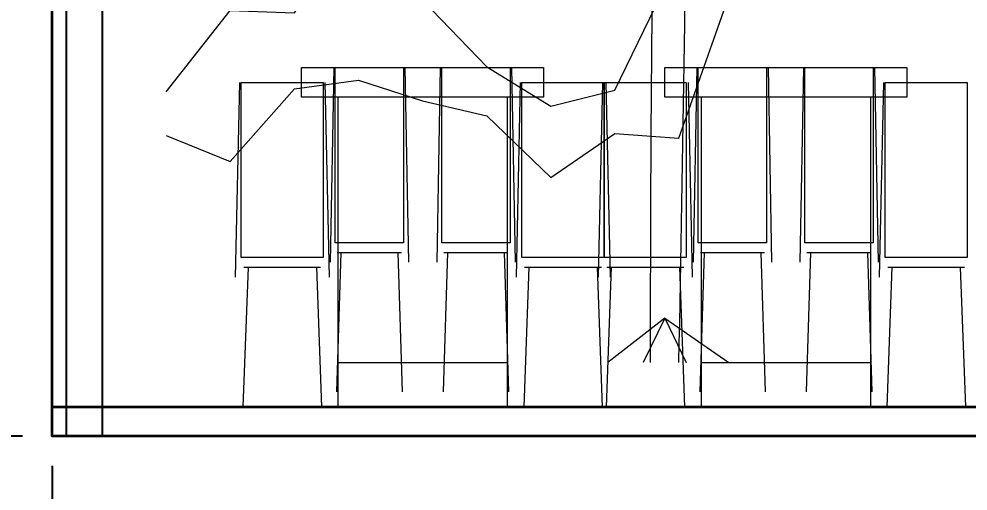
# Model space of a CAD drawing. Header units: millimetres. Extents: x -1800 to 33200, y -8500 to 38400.
# Drawn here: x -101 to 2775, y 20234 to 21665 of the extents above; entities that cross this region are included whole.
import ezdxf

# ---------------------------------------------------------------- set-up
doc = ezdxf.new("R2010")
doc.units = ezdxf.units.MM
for name, color, linetype, lineweight in [('E-DIM', 7, 'Continuous', 13), ('E-FURNITURE', 7, 'Continuous', 18), ('E-LANDSCAPE', 8, 'Continuous', 9), ('E-OUTLINE', 7, 'Continuous', 35), ('E-PLANT', 3, 'Continuous', 13), ('E-WALL', 7, 'Continuous', 25)]:
    doc.layers.add(name, color=color, linetype=linetype, lineweight=lineweight)
doc.styles.add('CJK', font='NotoSansCJK-Regular.ttc')
doc.styles.add('OpenSansCondensed-Light', font='OpenSansCondensed-Light.ttf')
doc.dimstyles.new('EZDXF', dxfattribs={"dimtxt": 0.25, "dimasz": 0.175, "dimexe": 0.375, "dimexo": 0.125, "dimgap": 0.1, "dimtad": 1, "dimlfac": 100, "dimzin": 12, "dimdsep": 46, "dimtxsty": 'OpenSansCondensed-Light', "dimblk": 'ARCHTICK', "dimcen": 2.5, "dimazin": 3, "dimtfac": 0.5, "dimtmove": 2, "dimatfit": 3})

# ---------------------------------------------------------------- blocks, each defined once
blk = doc.blocks.new('_ARCHTICK')
at = {"color": 0, "linetype": 'BYBLOCK', "const_width": 0.15}
blk.add_lwpolyline([(-0.5, -0.5), (0.5, 0.5)], dxfattribs=at)

msp = doc.modelspace()

# ---------------------------------------------------------------- linework, layer by layer
at = {"layer": 'E-FURNITURE'}
for p, q in [((852.9, 21517.4), (842.1, 20927.4)), ((1068.7, 21517.4), (1079.5, 20927.4)), ((1175.8, 21517.4), (1165, 20927.4)), ((1391.6, 21517.4), (1402.4, 20927.4)), ((1953.6, 21517.4), (1942.8, 20927.4)), ((2169.4, 21517.4), (2180.2, 20927.4)), ((2276.4, 21517.4), (2265.7, 20927.4)), ((2492.3, 21517.4), (2503.1, 20927.4)), ((567.2, 21472.7), (554.2, 20882.7)), ((826.2, 21472.7), (839.1, 20882.7)), ((1418.4, 21472.7), (1405.4, 20882.7)), ((1667.8, 21472.7), (1654.9, 20882.7)), ((1677.3, 21472.7), (1690.3, 20882.7)), ((1926.8, 21472.7), (1939.8, 20882.7)), ((2519, 21472.7), (2506.1, 20882.7)), ((865.4, 21428), (865.4, 20489.4)), ((1379.1, 21428), (1379.1, 20489.4)), ((1966.1, 21428), (1966.1, 20489.4)), ((2479.7, 21428), (2479.7, 20489.4)), ((874.5, 20956.9), (861.5, 20534.1)), ((863.7, 20956.9), (1057.9, 20956.9)), ((1047.1, 20956.9), (1060.1, 20534.1)), ((1197.4, 20956.9), (1184.4, 20534.1)), ((1186.6, 20956.9), (1380.8, 20956.9)), ((1370, 20956.9), (1383, 20534.1)), ((1975.2, 20956.9), (1962.2, 20534.1)), ((1964.4, 20956.9), (2158.6, 20956.9)), ((2147.8, 20956.9), (2160.8, 20534.1)), ((2298, 20956.9), (2285.1, 20534.1)), ((2287.2, 20956.9), (2481.5, 20956.9)), ((2470.7, 20956.9), (2483.6, 20534.1)), ((593.1, 20912.2), (577.5, 20489.4)), ((580.1, 20912.2), (813.2, 20912.2)), ((800.3, 20912.2), (815.8, 20489.4)), ((1444.3, 20912.2), (1428.7, 20489.4)), ((1431.3, 20912.2), (1664.4, 20912.2)), ((1651.4, 20912.2), (1667, 20489.4)), ((1693.7, 20912.2), (1678.2, 20489.4)), ((1680.8, 20912.2), (1913.9, 20912.2)), ((1900.9, 20912.2), (1916.5, 20489.4)), ((2544.9, 20912.2), (2529.4, 20489.4)), ((2532, 20912.2), (2765.1, 20912.2)), ((2752.1, 20912.2), (2767.6, 20489.4)), ((865.4, 20623.5), (1379.1, 20623.5)), ((1966.1, 20623.5), (2479.7, 20623.5))]:
    msp.add_line(p, q, dxfattribs=at)
for points in [[(755.4, 21517.4), (1489.1, 21517.4), (1489.1, 21428), (755.4, 21428)], [(857.2, 21517.4), (1064.4, 21517.4), (1064.4, 20986.4), (857.2, 20986.4)], [(1180.1, 21517.4), (1387.3, 21517.4), (1387.3, 20986.4), (1180.1, 20986.4)], [(1856, 21517.4), (2589.8, 21517.4), (2589.8, 21428), (1856, 21428)], [(1957.9, 21517.4), (2165.1, 21517.4), (2165.1, 20986.4), (1957.9, 20986.4)], [(2280.8, 21517.4), (2487.9, 21517.4), (2487.9, 20986.4), (2280.8, 20986.4)], [(572.3, 21472.7), (821, 21472.7), (821, 20941.7), (572.3, 20941.7)], [(1423.5, 21472.7), (1672.2, 21472.7), (1672.2, 20941.7), (1423.5, 20941.7)], [(1673, 21472.7), (1921.6, 21472.7), (1921.6, 20941.7), (1673, 20941.7)], [(2524.2, 21472.7), (2772.8, 21472.7), (2772.8, 20941.7), (2524.2, 20941.7)]]:
    msp.add_lwpolyline(points, close=True, dxfattribs=at)
at = {"layer": 'E-LANDSCAPE'}
for points in [[(345.3, 21443.7), (539.5, 21690.6), (733.8, 21683.4), (928, 21987.4), (1122.3, 21721.8), (1316.5, 21519.8), (1510.7, 21400.5), (1705, 21449.2), (1899.2, 21849.4), (2093.4, 22149.5), (2287.7, 22231.7), (2481.9, 22180.2), (2676.1, 22008.3), (2870.4, 21883.8)], [(345.3, 21312), (539.5, 21232.8), (733.8, 21452.8), (928, 21479.6), (1122.3, 21416.6), (1316.5, 21370.8), (1510.7, 21184.3), (1705, 21317.4), (1899.2, 21303.4), (2093.4, 21856.1), (2287.7, 21844), (2481.9, 22066.1), (2676.1, 21991.9), (2870.4, 21604.2)]]:
    msp.add_lwpolyline(points, dxfattribs=at)
at = {"layer": 'E-OUTLINE'}
msp.add_line((0, 20489.4), (32200, 20489.4), dxfattribs=at)
msp.add_lwpolyline([(0, 26300), (32200, 26300), (32200, 20400), (0, 20400)], close=True, dxfattribs=at)
at = {"layer": 'E-PLANT'}
for q in [(1683.4, 20623.5), (1791.3, 20623.5), (1920.8, 20623.5), (2050.3, 20623.5)]:
    msp.add_line((1856, 20757.6), q, dxfattribs=at)
for points in [[(1899.2, 20623.5), (1920.8, 22554.4), (1877.6, 24485.3)], [(1812.9, 20623.5), (1834.5, 22554.4), (1899.2, 24056.2)]]:
    msp.add_spline(points, degree=3, dxfattribs=at)
at = {"layer": 'E-WALL'}
msp.add_lwpolyline([(43.2, 26210.6), (151.1, 26210.6), (151.1, 20400), (43.2, 20400)], close=True, dxfattribs=at)

# ---------------------------------------------------------------- dimensions: what is measured, and where the dimension line sits
at = {"layer": 'E-DIM'}
for base, p2 in [((-992.8, 20400), (0, 26300)), ((-582.7, 20400), (0, 23400))]:
    msp.add_linear_dim(base=base, p1=(0, 20400), p2=p2, angle=90, dimstyle='EZDXF', override={"dimtxt": 210, "dimasz": 100, "dimexe": 110, "dimexo": 90, "dimgap": 70, "dimtad": 1, "dimdec": 0, "dimlfac": 1, "dimtxsty": 'CJK'}, dxfattribs=at).render()
for base, p2 in [((0, 19550.8), (6600, 20400)), ((0, 18701.5), (32200, 20400))]:
    msp.add_linear_dim(base=base, p1=(0, 20400), p2=p2, dimstyle='EZDXF', override={"dimtxt": 210, "dimasz": 100, "dimexe": 110, "dimexo": 90, "dimgap": 70, "dimtad": 1, "dimdec": 0, "dimlfac": 1, "dimtxsty": 'CJK'}, dxfattribs=at).render()

doc.saveas('drawing.dxf')
